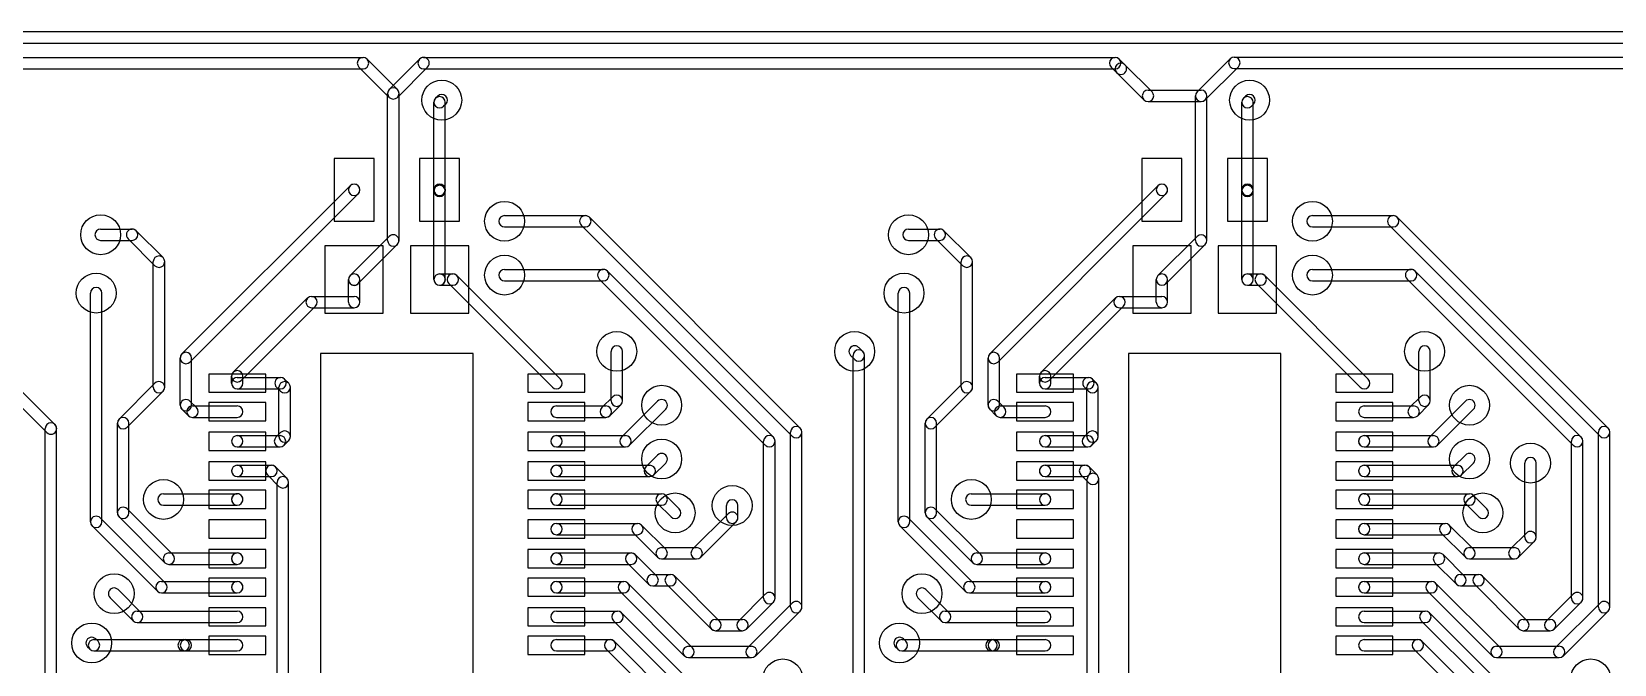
# Model space of a CAD drawing. Extents: x 67 to 209, y -168 to -95.
# Drawn here: x 131.86 to 167.13, y -109.08 to -94.97 of the extents above; entities that cross this region are included whole.
import ezdxf

# ---------------------------------------------------------------- set-up
doc = ezdxf.new("R2010")
doc.units = 0
doc.header["$MEASUREMENT"] = 0
doc.layers.add('BLACK', color=250, linetype='CONTINUOUS')

msp = doc.modelspace()

# ---------------------------------------------------------------- linework, layer by layer
at = {"layer": 'BLACK'}
for p, q in [((95.1, -94.973), (195.4, -94.973)), ((95.1, -95.227), (195.4, -95.227)), ((121.881, -95.5471), (139.246, -95.5471)), ((140.596, -95.5471), (156.005, -95.5471)), ((158.66, -95.5394), (174.578, -95.5394)), ((121.881, -95.8011), (139.246, -95.8011)), ((139.156, -95.764), (139.831, -96.4391)), ((139.336, -95.5843), (140.011, -96.2594)), ((139.831, -96.2594), (140.506, -95.5843)), ((140.011, -96.4391), (140.686, -95.764)), ((140.596, -95.8011), (156.005, -95.8011)), ((155.916, -95.7645), (156.044, -95.8914)), ((156.043, -95.891), (156.647, -96.495)), ((156.094, -95.5839), (156.222, -95.7108)), ((156.223, -95.7114), (156.827, -96.3154)), ((158.57, -95.5765), (157.831, -96.3154)), ((158.75, -95.7562), (158.011, -96.4951)), ((158.66, -95.7934), (174.578, -95.7934)), ((139.794, -99.6266), (139.794, -96.3493)), ((140.048, -99.6266), (140.048, -96.3493)), ((140.825, -98.5), (140.825, -96.5475)), ((140.91, -96.4098), (140.863, -96.4574)), ((141.089, -96.5901), (141.042, -96.6377)), ((141.079, -98.5), (141.079, -96.5475)), ((156.737, -96.2782), (157.921, -96.2782)), ((156.737, -96.5322), (157.921, -96.5322)), ((157.794, -99.6271), (157.794, -96.4052)), ((158.048, -99.6271), (158.048, -96.4052)), ((158.825, -98.5), (158.825, -96.5475)), ((158.91, -96.4098), (158.863, -96.4574)), ((159.089, -96.5901), (159.042, -96.6377)), ((159.079, -98.5), (159.079, -96.5475)), ((139.492, -97.8015), (138.603, -97.8015)), ((138.603, -97.8015), (138.603, -99.1985)), ((139.492, -99.1985), (139.492, -97.8015)), ((141.397, -97.8015), (140.508, -97.8015)), ((140.508, -97.8015), (140.508, -99.1985)), ((141.397, -99.1985), (141.397, -97.8015)), ((157.492, -97.8015), (156.603, -97.8015)), ((156.603, -97.8015), (156.603, -99.1985)), ((157.492, -99.1985), (157.492, -97.8015)), ((159.397, -97.8015), (158.508, -97.8015)), ((158.508, -97.8015), (158.508, -99.1985)), ((159.397, -99.1985), (159.397, -97.8015)), ((135.21, -102.158), (138.958, -98.4107)), ((135.39, -102.338), (139.137, -98.5903)), ((138.921, -98.5005), (138.921, -98.5)), ((138.958, -98.4107), (138.958, -98.4102)), ((139.137, -98.5903), (139.138, -98.5898)), ((139.175, -98.5005), (139.175, -98.5)), ((140.825, -98.5116), (140.825, -98.5)), ((140.825, -98.5116), (140.825, -98.5)), ((140.825, -98.5232), (140.825, -98.5116)), ((140.825, -98.5232), (140.825, -98.5116)), ((140.825, -98.5237), (140.825, -98.5232)), ((140.825, -98.5237), (140.825, -98.5232)), ((140.825, -100.5), (140.825, -98.5237)), ((140.826, -98.5111), (140.826, -98.5)), ((140.862, -98.4218), (140.863, -98.4213)), ((141.042, -98.6014), (141.042, -98.6009)), ((141.079, -98.5116), (141.079, -98.5)), ((141.079, -98.5116), (141.079, -98.5)), ((141.079, -98.5232), (141.079, -98.5116)), ((141.079, -98.5232), (141.079, -98.5116)), ((141.079, -98.5237), (141.079, -98.5232)), ((141.079, -98.5237), (141.079, -98.5232)), ((141.079, -100.5), (141.079, -98.5237)), ((141.08, -98.5111), (141.08, -98.5)), ((153.21, -102.158), (156.958, -98.4107)), ((153.39, -102.338), (157.137, -98.5903)), ((156.921, -98.5005), (156.921, -98.5)), ((156.958, -98.4107), (156.958, -98.4102)), ((157.137, -98.5903), (157.138, -98.5898)), ((157.175, -98.5005), (157.175, -98.5)), ((158.825, -98.5116), (158.825, -98.5)), ((158.825, -98.5116), (158.825, -98.5)), ((158.825, -98.5232), (158.825, -98.5116)), ((158.825, -98.5232), (158.825, -98.5116)), ((158.825, -98.5237), (158.825, -98.5232)), ((158.825, -98.5237), (158.825, -98.5232)), ((158.825, -100.5), (158.825, -98.5237)), ((158.826, -98.5111), (158.826, -98.5)), ((158.862, -98.4218), (158.863, -98.4213)), ((159.042, -98.6014), (159.042, -98.6009)), ((159.079, -98.5116), (159.079, -98.5)), ((159.079, -98.5116), (159.079, -98.5)), ((159.079, -98.5232), (159.079, -98.5116)), ((159.079, -98.5232), (159.079, -98.5116)), ((159.079, -98.5237), (159.079, -98.5232)), ((159.079, -98.5237), (159.079, -98.5232)), ((159.079, -100.5), (159.079, -98.5237)), ((159.08, -98.5111), (159.08, -98.5)), ((142.4, -99.073), (144.2, -99.073)), ((160.4, -99.073), (162.2, -99.073)), ((133.4, -99.373), (134.1, -99.373)), ((134.79, -100.01), (134.19, -99.4102)), ((138.603, -99.1985), (139.492, -99.1985)), ((140.508, -99.1985), (141.397, -99.1985)), ((142.4, -99.327), (144.2, -99.327)), ((148.81, -103.99), (144.11, -99.2898)), ((148.99, -103.81), (144.29, -99.1102)), ((151.4, -99.373), (152.1, -99.373)), ((152.79, -100.01), (152.19, -99.4102)), ((156.603, -99.1985), (157.492, -99.1985)), ((158.508, -99.1985), (159.397, -99.1985)), ((160.4, -99.327), (162.2, -99.327)), ((166.81, -103.99), (162.11, -99.2898)), ((166.99, -103.81), (162.29, -99.1102)), ((133.4, -99.627), (134.1, -99.627)), ((134.61, -100.19), (134.01, -99.5898)), ((139.698, -99.7507), (138.397, -99.7507)), ((138.397, -99.7507), (138.397, -101.249)), ((139.83, -99.5363), (138.959, -100.411)), ((140.01, -99.7156), (139.139, -100.59)), ((139.698, -101.249), (139.698, -99.7507)), ((141.603, -99.7507), (140.302, -99.7507)), ((140.302, -99.7507), (140.302, -101.249)), ((141.603, -101.249), (141.603, -99.7507)), ((151.4, -99.627), (152.1, -99.627)), ((152.61, -100.19), (152.01, -99.5898)), ((157.698, -99.7507), (156.397, -99.7507)), ((156.397, -99.7507), (156.397, -101.249)), ((157.831, -99.5373), (156.958, -100.41)), ((158.011, -99.7169), (157.138, -100.59)), ((157.698, -101.249), (157.698, -99.7507)), ((159.603, -99.7507), (158.302, -99.7507)), ((158.302, -99.7507), (158.302, -101.249)), ((159.603, -101.249), (159.603, -99.7507)), ((134.573, -102.9), (134.573, -100.1)), ((134.827, -102.9), (134.827, -100.1)), ((152.573, -102.9), (152.573, -100.1)), ((152.827, -102.9), (152.827, -100.1)), ((138.921, -101), (138.921, -100.5)), ((139.048, -100.373), (139.048, -100.373)), ((139.175, -101), (139.175, -100.5)), ((140.952, -100.373), (140.953, -100.373)), ((140.953, -100.373), (141.247, -100.373)), ((141.337, -100.41), (143.646, -102.719)), ((142.4, -100.273), (144.6, -100.273)), ((148.21, -104.19), (144.51, -100.49)), ((148.39, -104.01), (144.69, -100.31)), ((156.921, -101), (156.921, -100.5)), ((157.048, -100.373), (157.048, -100.373)), ((157.175, -101), (157.175, -100.5)), ((158.952, -100.373), (158.953, -100.373)), ((158.953, -100.373), (159.247, -100.373)), ((159.337, -100.41), (161.646, -102.719)), ((160.4, -100.273), (162.6, -100.273)), ((166.21, -104.19), (162.51, -100.49)), ((166.39, -104.01), (162.69, -100.31)), ((133.173, -105.9), (133.173, -100.8)), ((133.427, -105.9), (133.427, -100.8)), ((139.048, -100.627), (139.048, -100.627)), ((140.952, -100.627), (140.953, -100.627)), ((140.953, -100.627), (141.247, -100.627)), ((141.157, -100.59), (143.466, -102.899)), ((142.4, -100.527), (144.6, -100.527)), ((151.173, -105.9), (151.173, -100.8)), ((151.427, -105.9), (151.427, -100.8)), ((157.048, -100.627), (157.048, -100.627)), ((158.952, -100.627), (158.953, -100.627)), ((158.953, -100.627), (159.247, -100.627)), ((159.157, -100.59), (161.466, -102.899)), ((160.4, -100.527), (162.6, -100.527)), ((138.01, -100.91), (136.354, -102.566)), ((138.19, -101.09), (136.534, -102.746)), ((138.1, -100.873), (139.048, -100.873)), ((138.1, -101.127), (139.048, -101.127)), ((156.01, -100.91), (154.354, -102.566)), ((156.19, -101.09), (154.534, -102.746)), ((156.1, -100.873), (157.048, -100.873)), ((156.1, -101.127), (157.048, -101.127)), ((138.397, -101.249), (139.698, -101.249)), ((140.302, -101.249), (141.603, -101.249)), ((156.397, -101.249), (157.698, -101.249)), ((158.302, -101.249), (159.603, -101.249)), ((135.173, -103.3), (135.173, -102.248)), ((135.427, -103.3), (135.427, -102.248)), ((141.7, -102.15), (138.3, -102.15)), ((138.3, -102.15), (138.3, -111.85)), ((141.7, -111.85), (141.7, -102.15)), ((144.773, -103.2), (144.773, -102.1)), ((145.027, -103.2), (145.027, -102.1)), ((150.202, -102.282), (150.11, -102.19)), ((150.165, -114.527), (150.165, -102.192)), ((150.382, -102.102), (150.29, -102.01)), ((150.419, -114.527), (150.419, -102.192)), ((153.173, -103.3), (153.173, -102.248)), ((153.427, -103.3), (153.427, -102.248)), ((159.7, -102.15), (156.3, -102.15)), ((156.3, -102.15), (156.3, -111.85)), ((159.7, -111.85), (159.7, -102.15)), ((162.773, -103.2), (162.773, -102.1)), ((163.027, -103.2), (163.027, -102.1)), ((131.192, -102.543), (132.382, -103.729)), ((137.079, -102.606), (135.809, -102.606)), ((135.809, -102.606), (135.809, -103.012)), ((137.079, -103.012), (137.079, -102.606)), ((144.191, -102.606), (142.921, -102.606)), ((142.921, -102.606), (142.921, -103.012)), ((144.191, -103.012), (144.191, -102.606)), ((155.079, -102.606), (153.809, -102.606)), ((153.809, -102.606), (153.809, -103.012)), ((155.079, -103.012), (155.079, -102.606)), ((162.191, -102.606), (160.921, -102.606)), ((160.921, -102.606), (160.921, -103.012)), ((162.191, -103.012), (162.191, -102.606)), ((131.013, -102.723), (132.203, -103.909)), ((133.81, -103.61), (134.61, -102.81)), ((136.317, -102.809), (136.317, -102.656)), ((136.444, -102.682), (137.409, -102.682)), ((136.444, -102.936), (137.409, -102.936)), ((136.571, -102.809), (136.571, -102.656)), ((137.41, -102.99), (137.319, -102.899)), ((137.373, -104), (137.373, -102.9)), ((137.59, -102.81), (137.499, -102.719)), ((137.627, -104), (137.627, -102.9)), ((151.81, -103.61), (152.61, -102.81)), ((154.317, -102.809), (154.317, -102.656)), ((154.444, -102.682), (155.409, -102.682)), ((154.444, -102.936), (155.409, -102.936)), ((154.571, -102.809), (154.571, -102.656)), ((155.41, -102.99), (155.319, -102.899)), ((155.373, -104), (155.373, -102.9)), ((155.59, -102.81), (155.499, -102.719)), ((155.627, -104), (155.627, -102.9)), ((133.99, -103.79), (134.79, -102.99)), ((135.534, -103.354), (135.39, -103.21)), ((135.444, -103.317), (136.444, -103.317)), ((135.809, -103.012), (137.079, -103.012)), ((137.079, -103.241), (135.809, -103.241)), ((135.809, -103.241), (135.809, -103.647)), ((137.079, -103.647), (137.079, -103.241)), ((142.921, -103.012), (144.191, -103.012)), ((144.191, -103.241), (142.921, -103.241)), ((142.921, -103.241), (142.921, -103.647)), ((143.556, -103.317), (144.656, -103.317)), ((144.191, -103.647), (144.191, -103.241)), ((144.81, -103.11), (144.566, -103.354)), ((144.99, -103.29), (144.746, -103.534)), ((145.006, -104.014), (145.81, -103.21)), ((151.99, -103.79), (152.79, -102.99)), ((153.534, -103.354), (153.39, -103.21)), ((153.444, -103.317), (154.444, -103.317)), ((153.809, -103.012), (155.079, -103.012)), ((155.079, -103.241), (153.809, -103.241)), ((153.809, -103.241), (153.809, -103.647)), ((155.079, -103.647), (155.079, -103.241)), ((160.921, -103.012), (162.191, -103.012)), ((162.191, -103.241), (160.921, -103.241)), ((160.921, -103.241), (160.921, -103.647)), ((161.556, -103.317), (162.656, -103.317)), ((162.191, -103.647), (162.191, -103.241)), ((162.81, -103.11), (162.566, -103.354)), ((162.99, -103.29), (162.746, -103.534)), ((163.006, -104.014), (163.81, -103.21)), ((135.354, -103.534), (135.21, -103.39)), ((135.444, -103.571), (136.444, -103.571)), ((135.809, -103.647), (137.079, -103.647)), ((142.921, -103.647), (144.191, -103.647)), ((143.556, -103.571), (144.656, -103.571)), ((145.186, -104.194), (145.99, -103.39)), ((153.354, -103.534), (153.21, -103.39)), ((153.444, -103.571), (154.444, -103.571)), ((153.809, -103.647), (155.079, -103.647)), ((160.921, -103.647), (162.191, -103.647)), ((161.556, -103.571), (162.656, -103.571)), ((163.186, -104.194), (163.99, -103.39)), ((132.165, -115.571), (132.165, -103.82)), ((132.419, -115.571), (132.419, -103.82)), ((133.773, -105.7), (133.773, -103.7)), ((134.027, -105.7), (134.027, -103.7)), ((137.079, -103.901), (135.809, -103.901)), ((135.809, -103.901), (135.809, -104.308)), ((136.444, -103.977), (137.396, -103.977)), ((137.079, -104.308), (137.079, -103.901)), ((137.306, -104.014), (137.41, -103.91)), ((144.191, -103.901), (142.921, -103.901)), ((142.921, -103.901), (142.921, -104.308)), ((143.467, -104.014), (143.466, -104.015)), ((143.556, -103.977), (143.556, -103.977)), ((143.556, -103.977), (145.096, -103.977)), ((144.191, -104.308), (144.191, -103.901)), ((148.773, -107.8), (148.773, -103.9)), ((149.027, -107.8), (149.027, -103.9)), ((151.773, -105.7), (151.773, -103.7)), ((152.027, -105.7), (152.027, -103.7)), ((155.079, -103.901), (153.809, -103.901)), ((153.809, -103.901), (153.809, -104.308)), ((154.444, -103.977), (155.396, -103.977)), ((155.079, -104.308), (155.079, -103.901)), ((155.306, -104.014), (155.41, -103.91)), ((162.191, -103.901), (160.921, -103.901)), ((160.921, -103.901), (160.921, -104.308)), ((161.467, -104.014), (161.466, -104.015)), ((161.556, -103.977), (161.556, -103.977)), ((161.556, -103.977), (163.096, -103.977)), ((162.191, -104.308), (162.191, -103.901)), ((166.773, -107.8), (166.773, -103.9)), ((167.027, -107.8), (167.027, -103.9)), ((135.809, -104.308), (137.079, -104.308)), ((136.317, -104.104), (136.317, -104.104)), ((136.444, -104.231), (137.396, -104.231)), ((136.571, -104.104), (136.571, -104.104)), ((137.486, -104.194), (137.59, -104.09)), ((142.921, -104.308), (144.191, -104.308)), ((143.556, -104.231), (143.556, -104.231)), ((143.556, -104.231), (145.096, -104.231)), ((143.646, -104.194), (143.646, -104.194)), ((148.173, -107.6), (148.173, -104.1)), ((148.427, -107.6), (148.427, -104.1)), ((153.809, -104.308), (155.079, -104.308)), ((154.317, -104.104), (154.317, -104.104)), ((154.444, -104.231), (155.396, -104.231)), ((154.571, -104.104), (154.571, -104.104)), ((155.486, -104.194), (155.59, -104.09)), ((160.921, -104.308), (162.191, -104.308)), ((161.556, -104.231), (161.556, -104.231)), ((161.556, -104.231), (163.096, -104.231)), ((161.646, -104.194), (161.646, -104.194)), ((166.173, -107.6), (166.173, -104.1)), ((166.427, -107.6), (166.427, -104.1)), ((137.079, -104.562), (135.809, -104.562)), ((135.809, -104.562), (135.809, -104.968)), ((136.444, -104.638), (136.444, -104.638)), ((136.444, -104.638), (137.206, -104.638)), ((136.534, -104.675), (136.534, -104.675)), ((137.079, -104.968), (137.079, -104.562)), ((137.296, -104.675), (137.55, -104.929)), ((144.191, -104.562), (142.921, -104.562)), ((142.921, -104.562), (142.921, -104.968)), ((143.556, -104.638), (143.556, -104.638)), ((143.556, -104.638), (145.635, -104.638)), ((143.646, -104.675), (143.646, -104.675)), ((144.191, -104.968), (144.191, -104.562)), ((145.545, -104.675), (145.81, -104.41)), ((145.725, -104.855), (145.99, -104.59)), ((155.079, -104.562), (153.809, -104.562)), ((153.809, -104.562), (153.809, -104.968)), ((154.444, -104.638), (154.444, -104.638)), ((154.444, -104.638), (155.333, -104.638)), ((154.534, -104.675), (154.534, -104.675)), ((155.079, -104.968), (155.079, -104.562)), ((155.423, -104.675), (155.601, -104.853)), ((162.191, -104.562), (160.921, -104.562)), ((160.921, -104.562), (160.921, -104.968)), ((161.556, -104.638), (161.556, -104.638)), ((161.556, -104.638), (163.635, -104.638)), ((161.646, -104.675), (161.646, -104.675)), ((162.191, -104.968), (162.191, -104.562)), ((163.545, -104.675), (163.81, -104.41)), ((163.725, -104.855), (163.99, -104.59)), ((165.132, -106.241), (165.132, -104.59)), ((165.386, -106.241), (165.386, -104.59)), ((135.809, -104.968), (137.079, -104.968)), ((136.354, -104.855), (136.354, -104.855)), ((136.444, -104.892), (136.444, -104.892)), ((136.444, -104.892), (137.206, -104.892)), ((137.116, -104.855), (137.37, -105.109)), ((137.333, -123.04), (137.333, -105.019)), ((137.587, -123.04), (137.587, -105.019)), ((142.921, -104.968), (144.191, -104.968)), ((143.466, -104.855), (143.466, -104.855)), ((143.556, -104.892), (143.556, -104.892)), ((143.556, -104.892), (145.635, -104.892)), ((153.809, -104.968), (155.079, -104.968)), ((154.354, -104.855), (154.354, -104.855)), ((154.444, -104.892), (154.444, -104.892)), ((154.444, -104.892), (155.333, -104.892)), ((155.243, -104.855), (155.421, -105.033)), ((155.384, -124.613), (155.384, -104.943)), ((155.638, -124.613), (155.638, -104.943)), ((160.921, -104.968), (162.191, -104.968)), ((161.466, -104.855), (161.466, -104.855)), ((161.556, -104.892), (161.556, -104.892)), ((161.556, -104.892), (163.635, -104.892)), ((134.8, -105.273), (136.444, -105.273)), ((137.079, -105.197), (135.809, -105.197)), ((135.809, -105.197), (135.809, -105.603)), ((136.354, -105.31), (136.354, -105.31)), ((136.444, -105.273), (136.444, -105.273)), ((137.079, -105.603), (137.079, -105.197)), ((144.191, -105.197), (142.921, -105.197)), ((142.921, -105.197), (142.921, -105.603)), ((143.556, -105.273), (143.556, -105.273)), ((143.556, -105.273), (145.9, -105.273)), ((143.646, -105.31), (143.646, -105.31)), ((144.191, -105.603), (144.191, -105.197)), ((145.99, -105.31), (146.29, -105.61)), ((152.8, -105.273), (154.444, -105.273)), ((155.079, -105.197), (153.809, -105.197)), ((153.809, -105.197), (153.809, -105.603)), ((154.354, -105.31), (154.354, -105.31)), ((154.444, -105.273), (154.444, -105.273)), ((155.079, -105.603), (155.079, -105.197)), ((162.191, -105.197), (160.921, -105.197)), ((160.921, -105.197), (160.921, -105.603)), ((161.556, -105.273), (161.556, -105.273)), ((161.556, -105.273), (163.9, -105.273)), ((161.646, -105.31), (161.646, -105.31)), ((162.191, -105.603), (162.191, -105.197)), ((163.99, -105.31), (164.29, -105.61)), ((134.831, -106.811), (133.81, -105.79)), ((135.011, -106.631), (133.99, -105.61)), ((134.8, -105.527), (136.444, -105.527)), ((135.809, -105.603), (137.079, -105.603)), ((136.444, -105.527), (136.444, -105.527)), ((136.534, -105.49), (136.534, -105.49)), ((142.921, -105.603), (144.191, -105.603)), ((143.466, -105.49), (143.466, -105.49)), ((143.556, -105.527), (143.556, -105.527)), ((143.556, -105.527), (145.9, -105.527)), ((145.81, -105.49), (146.11, -105.79)), ((146.59, -106.51), (147.382, -105.718)), ((147.345, -105.808), (147.345, -105.536)), ((147.599, -105.808), (147.599, -105.536)), ((152.831, -106.811), (151.81, -105.79)), ((153.011, -106.631), (151.99, -105.61)), ((152.8, -105.527), (154.444, -105.527)), ((153.809, -105.603), (155.079, -105.603)), ((154.444, -105.527), (154.444, -105.527)), ((154.534, -105.49), (154.534, -105.49)), ((160.921, -105.603), (162.191, -105.603)), ((161.466, -105.49), (161.466, -105.49)), ((161.556, -105.527), (161.556, -105.527)), ((161.556, -105.527), (163.9, -105.527)), ((163.81, -105.49), (164.11, -105.79)), ((134.666, -107.446), (133.21, -105.99)), ((134.846, -107.266), (133.39, -105.81)), ((137.079, -105.857), (135.809, -105.857)), ((135.809, -105.857), (135.809, -106.263)), ((137.079, -106.263), (137.079, -105.857)), ((144.191, -105.857), (142.921, -105.857)), ((142.921, -105.857), (142.921, -106.263)), ((143.466, -105.97), (143.466, -105.97)), ((143.556, -105.933), (143.556, -105.933)), ((143.556, -105.933), (145.36, -105.933)), ((144.191, -106.263), (144.191, -105.857)), ((145.45, -105.97), (145.99, -106.51)), ((146.77, -106.69), (147.562, -105.898)), ((152.666, -107.446), (151.21, -105.99)), ((152.846, -107.266), (151.39, -105.81)), ((155.079, -105.857), (153.809, -105.857)), ((153.809, -105.857), (153.809, -106.263)), ((155.079, -106.263), (155.079, -105.857)), ((162.191, -105.857), (160.921, -105.857)), ((160.921, -105.857), (160.921, -106.263)), ((161.466, -105.97), (161.466, -105.97)), ((161.556, -105.933), (161.556, -105.933)), ((161.556, -105.933), (163.36, -105.933)), ((162.191, -106.263), (162.191, -105.857)), ((163.45, -105.97), (163.99, -106.51)), ((135.809, -106.263), (137.079, -106.263)), ((142.921, -106.263), (144.191, -106.263)), ((143.556, -106.187), (143.556, -106.187)), ((143.556, -106.187), (145.36, -106.187)), ((143.646, -106.15), (143.646, -106.15)), ((145.27, -106.15), (145.81, -106.69)), ((145.9, -106.473), (146.68, -106.473)), ((153.809, -106.263), (155.079, -106.263)), ((160.921, -106.263), (162.191, -106.263)), ((161.556, -106.187), (161.556, -106.187)), ((161.556, -106.187), (163.36, -106.187)), ((161.646, -106.15), (161.646, -106.15)), ((163.27, -106.15), (163.81, -106.69)), ((163.9, -106.473), (164.9, -106.473)), ((164.81, -106.51), (165.169, -106.151)), ((164.99, -106.69), (165.349, -106.331)), ((134.921, -106.594), (136.444, -106.594)), ((134.921, -106.848), (136.444, -106.848)), ((137.079, -106.517), (135.809, -106.517)), ((135.809, -106.517), (135.809, -106.924)), ((136.354, -106.631), (136.354, -106.631)), ((136.444, -106.594), (136.444, -106.594)), ((136.444, -106.848), (136.444, -106.848)), ((136.533, -106.811), (136.534, -106.81)), ((137.079, -106.924), (137.079, -106.517)), ((144.191, -106.517), (142.921, -106.517)), ((142.921, -106.517), (142.921, -106.924)), ((143.467, -106.811), (143.466, -106.81)), ((143.556, -106.594), (143.556, -106.594)), ((143.556, -106.594), (145.221, -106.594)), ((143.556, -106.848), (143.556, -106.848)), ((143.556, -106.848), (145.221, -106.848)), ((143.646, -106.631), (143.646, -106.631)), ((144.191, -106.924), (144.191, -106.517)), ((145.131, -106.811), (145.61, -107.29)), ((145.311, -106.631), (145.79, -107.11)), ((145.9, -106.727), (146.68, -106.727)), ((152.921, -106.594), (154.444, -106.594)), ((152.921, -106.848), (154.444, -106.848)), ((155.079, -106.517), (153.809, -106.517)), ((153.809, -106.517), (153.809, -106.924)), ((154.354, -106.631), (154.354, -106.631)), ((154.444, -106.594), (154.444, -106.594)), ((154.444, -106.848), (154.444, -106.848)), ((154.533, -106.811), (154.534, -106.81)), ((155.079, -106.924), (155.079, -106.517)), ((162.191, -106.517), (160.921, -106.517)), ((160.921, -106.517), (160.921, -106.924)), ((161.467, -106.811), (161.466, -106.81)), ((161.556, -106.594), (161.556, -106.594)), ((161.556, -106.594), (163.221, -106.594)), ((161.556, -106.848), (161.556, -106.848)), ((161.556, -106.848), (163.221, -106.848)), ((161.646, -106.631), (161.646, -106.631)), ((162.191, -106.924), (162.191, -106.517)), ((163.131, -106.811), (163.61, -107.29)), ((163.311, -106.631), (163.79, -107.11)), ((163.9, -106.727), (164.9, -106.727)), ((135.809, -106.924), (137.079, -106.924)), ((137.079, -107.152), (135.809, -107.152)), ((135.809, -107.152), (135.809, -107.559)), ((137.079, -107.559), (137.079, -107.152)), ((142.921, -106.924), (144.191, -106.924)), ((144.191, -107.152), (142.921, -107.152)), ((142.921, -107.152), (142.921, -107.559)), ((144.191, -107.559), (144.191, -107.152)), ((145.7, -107.073), (146.1, -107.073)), ((146.19, -107.11), (147.19, -108.11)), ((153.809, -106.924), (155.079, -106.924)), ((155.079, -107.152), (153.809, -107.152)), ((153.809, -107.152), (153.809, -107.559)), ((155.079, -107.559), (155.079, -107.152)), ((160.921, -106.924), (162.191, -106.924)), ((162.191, -107.152), (160.921, -107.152)), ((160.921, -107.152), (160.921, -107.559)), ((162.191, -107.559), (162.191, -107.152)), ((163.7, -107.073), (164.1, -107.073)), ((164.19, -107.11), (165.19, -108.11)), ((134.306, -107.926), (133.79, -107.41)), ((134.756, -107.229), (136.444, -107.229)), ((134.756, -107.483), (136.444, -107.483)), ((135.809, -107.559), (137.079, -107.559)), ((136.354, -107.266), (136.354, -107.266)), ((136.444, -107.229), (136.444, -107.229)), ((136.444, -107.483), (136.444, -107.483)), ((136.533, -107.446), (136.534, -107.445)), ((142.921, -107.559), (144.191, -107.559)), ((143.467, -107.446), (143.466, -107.445)), ((143.556, -107.229), (143.556, -107.229)), ((143.556, -107.229), (145.056, -107.229)), ((143.556, -107.483), (143.556, -107.483)), ((143.556, -107.483), (145.056, -107.483)), ((143.646, -107.266), (143.646, -107.266)), ((144.966, -107.446), (146.41, -108.89)), ((145.146, -107.266), (146.59, -108.71)), ((145.7, -107.327), (146.1, -107.327)), ((146.01, -107.29), (147.01, -108.29)), ((147.61, -108.11), (148.21, -107.51)), ((152.306, -107.926), (151.79, -107.41)), ((152.756, -107.229), (154.444, -107.229)), ((152.756, -107.483), (154.444, -107.483)), ((153.809, -107.559), (155.079, -107.559)), ((154.354, -107.266), (154.354, -107.266)), ((154.444, -107.229), (154.444, -107.229)), ((154.444, -107.483), (154.444, -107.483)), ((154.533, -107.446), (154.534, -107.445)), ((160.921, -107.559), (162.191, -107.559)), ((161.467, -107.446), (161.466, -107.445)), ((161.556, -107.229), (161.556, -107.229)), ((161.556, -107.229), (163.056, -107.229)), ((161.556, -107.483), (161.556, -107.483)), ((161.556, -107.483), (163.056, -107.483)), ((161.646, -107.266), (161.646, -107.266)), ((162.966, -107.446), (164.41, -108.89)), ((163.146, -107.266), (164.59, -108.71)), ((163.7, -107.327), (164.1, -107.327)), ((164.01, -107.29), (165.01, -108.29)), ((165.61, -108.11), (166.21, -107.51)), ((134.126, -108.106), (133.61, -107.59)), ((134.216, -107.889), (136.444, -107.889)), ((137.079, -107.813), (135.809, -107.813)), ((135.809, -107.813), (135.809, -108.219)), ((137.079, -108.219), (137.079, -107.813)), ((144.191, -107.813), (142.921, -107.813)), ((142.921, -107.813), (142.921, -108.219)), ((143.556, -107.889), (144.916, -107.889)), ((144.191, -108.219), (144.191, -107.813)), ((147.79, -108.29), (148.39, -107.69)), ((147.81, -108.71), (148.81, -107.71)), ((147.99, -108.89), (148.99, -107.89)), ((152.126, -108.106), (151.61, -107.59)), ((152.216, -107.889), (154.444, -107.889)), ((155.079, -107.813), (153.809, -107.813)), ((153.809, -107.813), (153.809, -108.219)), ((155.079, -108.219), (155.079, -107.813)), ((162.191, -107.813), (160.921, -107.813)), ((160.921, -107.813), (160.921, -108.219)), ((161.556, -107.889), (162.916, -107.889)), ((162.191, -108.219), (162.191, -107.813)), ((165.79, -108.29), (166.39, -107.69)), ((165.81, -108.71), (166.81, -107.71)), ((165.99, -108.89), (166.99, -107.89)), ((134.216, -108.143), (136.444, -108.143)), ((135.809, -108.219), (137.079, -108.219)), ((142.921, -108.219), (144.191, -108.219)), ((143.556, -108.143), (144.916, -108.143)), ((144.826, -108.106), (146.21, -109.49)), ((145.006, -107.926), (146.39, -109.31)), ((147.1, -108.073), (147.7, -108.073)), ((152.216, -108.143), (154.444, -108.143)), ((153.809, -108.219), (155.079, -108.219)), ((160.921, -108.219), (162.191, -108.219)), ((161.556, -108.143), (162.916, -108.143)), ((162.826, -108.106), (164.21, -109.49)), ((163.006, -107.926), (164.39, -109.31)), ((165.1, -108.073), (165.7, -108.073)), ((133.251, -108.524), (135.249, -108.524)), ((133.341, -108.561), (133.29, -108.51)), ((135.249, -108.524), (135.3, -108.524)), ((135.249, -108.524), (135.3, -108.524)), ((135.3, -108.524), (136.444, -108.524)), ((135.3, -108.524), (136.444, -108.524)), ((137.079, -108.448), (135.809, -108.448)), ((135.809, -108.448), (135.809, -108.854)), ((137.079, -108.854), (137.079, -108.448)), ((144.191, -108.448), (142.921, -108.448)), ((142.921, -108.448), (142.921, -108.854)), ((143.556, -108.524), (144.751, -108.524)), ((144.191, -108.854), (144.191, -108.448)), ((144.841, -108.561), (146.19, -109.91)), ((147.1, -108.327), (147.7, -108.327)), ((151.251, -108.524), (153.249, -108.524)), ((151.341, -108.561), (151.29, -108.51)), ((153.249, -108.524), (153.3, -108.524)), ((153.249, -108.524), (153.3, -108.524)), ((153.3, -108.524), (154.444, -108.524)), ((153.3, -108.524), (154.444, -108.524)), ((155.079, -108.448), (153.809, -108.448)), ((153.809, -108.448), (153.809, -108.854)), ((155.079, -108.854), (155.079, -108.448)), ((162.191, -108.448), (160.921, -108.448)), ((160.921, -108.448), (160.921, -108.854)), ((161.556, -108.524), (162.751, -108.524)), ((162.191, -108.854), (162.191, -108.448)), ((162.841, -108.561), (164.19, -109.91)), ((165.1, -108.327), (165.7, -108.327)), ((133.161, -108.741), (133.11, -108.69)), ((133.251, -108.778), (135.249, -108.778)), ((135.249, -108.778), (135.3, -108.778)), ((135.249, -108.778), (135.3, -108.778)), ((135.3, -108.778), (136.444, -108.778)), ((135.3, -108.778), (136.444, -108.778)), ((135.809, -108.854), (137.079, -108.854)), ((142.921, -108.854), (144.191, -108.854)), ((143.556, -108.778), (144.751, -108.778)), ((144.661, -108.741), (146.01, -110.09)), ((146.5, -108.673), (147.9, -108.673)), ((146.5, -108.927), (147.9, -108.927)), ((151.161, -108.741), (151.11, -108.69)), ((151.251, -108.778), (153.249, -108.778)), ((153.249, -108.778), (153.3, -108.778)), ((153.249, -108.778), (153.3, -108.778)), ((153.3, -108.778), (154.444, -108.778)), ((153.3, -108.778), (154.444, -108.778)), ((153.809, -108.854), (155.079, -108.854)), ((160.921, -108.854), (162.191, -108.854)), ((161.556, -108.778), (162.751, -108.778)), ((162.661, -108.741), (164.01, -110.09)), ((164.5, -108.673), (165.9, -108.673)), ((164.5, -108.927), (165.9, -108.927))]:
    msp.add_line(p, q, dxfattribs=at)
for centre in [(141, -96.5), (159, -96.5), (133.4, -99.5), (142.4, -99.2), (151.4, -99.5), (160.4, -99.2), (142.4, -100.4), (160.4, -100.4), (133.3, -100.8), (151.3, -100.8), (144.9, -102.1), (150.2, -102.1), (162.9, -102.1), (145.9, -103.3), (163.9, -103.3), (145.9, -104.5), (163.9, -104.5), (165.259, -104.59), (134.8, -105.4), (147.472, -105.536), (152.8, -105.4), (146.2, -105.7), (164.2, -105.7), (133.7, -107.5), (151.7, -107.5), (133.2, -108.6), (151.2, -108.6), (148.6, -109.4), (166.6, -109.4)]:
    msp.add_circle(centre, 0.4445, dxfattribs=at)
for centre, start, end in [((139.246, -95.6742), 45, 225), ((139.246, -95.6741), 270, 450), ((140.596, -95.6741), 90, 270), ((140.596, -95.6742), 315, 495), ((156.005, -95.6742), 45.3, 225.3), ((156.005, -95.6741), 270, 450), ((158.66, -95.6664), 90, 270), ((158.66, -95.6664), -45, 135), ((156.133, -95.8012), 45, 225), ((156.133, -95.8011), 225.3, 405.3), ((139.921, -96.3493), 360, 540), ((139.921, -96.3492), 135, 315), ((139.921, -96.3492), 225, 405), ((140.952, -96.5475), 360, 540), ((140.952, -96.5475), 134.8, 314.8), ((141, -96.5), -45.2, 134.8), ((156.737, -96.4052), 90, 270), ((156.737, -96.4052), 225, 405), ((157.921, -96.4052), 360, 540), ((157.921, -96.4053), 135, 315), ((157.921, -96.4052), 270, 450), ((158.952, -96.5475), 360, 540), ((158.952, -96.5475), 134.8, 314.8), ((159, -96.5), -45.2, 134.8), ((139.048, -98.5), 360, 540), ((139.048, -98.5), 315, 495), ((139.048, -98.5005), 315, 495), ((140.952, -98.5), 360, 540), ((140.952, -98.5), 360, 540), ((140.952, -98.5116), 360, 540), ((140.952, -98.5116), 360, 540), ((140.953, -98.5), 360, 540), ((140.953, -98.5111), 315, 495), ((157.048, -98.5), 360, 540), ((157.048, -98.5), 315, 495), ((157.048, -98.5005), 315, 495), ((158.952, -98.5), 360, 540), ((158.952, -98.5), 360, 540), ((158.952, -98.5116), 360, 540), ((158.952, -98.5116), 360, 540), ((158.953, -98.5), 360, 540), ((158.953, -98.5111), 315, 495), ((139.048, -98.5005), 135, 315), ((139.048, -98.5005), 180, 360), ((140.952, -98.5232), 360, 540), ((140.952, -98.5232), 360, 540), ((140.952, -98.5237), 360, 540), ((140.952, -98.5116), 135, 315), ((140.952, -98.5), 180, 360), ((140.952, -98.5116), 180, 360), ((140.952, -98.5116), 180, 360), ((140.952, -98.5232), 180, 360), ((140.952, -98.5232), 180, 360), ((140.952, -98.5237), 180, 360), ((140.952, -98.5237), 180, 360), ((140.953, -98.5111), 180, 360), ((157.048, -98.5005), 135, 315), ((157.048, -98.5005), 180, 360), ((158.952, -98.5232), 360, 540), ((158.952, -98.5232), 360, 540), ((158.952, -98.5237), 360, 540), ((158.952, -98.5116), 135, 315), ((158.952, -98.5), 180, 360), ((158.952, -98.5116), 180, 360), ((158.952, -98.5116), 180, 360), ((158.952, -98.5232), 180, 360), ((158.952, -98.5232), 180, 360), ((158.952, -98.5237), 180, 360), ((158.952, -98.5237), 180, 360), ((158.953, -98.5111), 180, 360), ((142.4, -99.2), 90, 270), ((144.2, -99.2), 405, 585), ((144.2, -99.2), 270, 450), ((160.4, -99.2), 90, 270), ((162.2, -99.2), 405, 585), ((162.2, -99.2), 270, 450), ((133.4, -99.5), 90, 270), ((134.1, -99.5), 405, 585), ((134.1, -99.5), 270, 450), ((151.4, -99.5), 90, 270), ((152.1, -99.5), 405, 585), ((152.1, -99.5), 270, 450), ((139.921, -99.6266), 180, 360), ((139.92, -99.6259), -44.9, 135.1), ((157.921, -99.6271), 180, 360), ((157.921, -99.6271), -45, 135), ((134.7, -100.1), 360, 540), ((134.7, -100.1), 225, 405), ((152.7, -100.1), 360, 540), ((152.7, -100.1), 225, 405), ((139.048, -100.5), 90, 270), ((139.048, -100.5), 360, 540), ((139.049, -100.501), 135.1, 315.1), ((139.048, -100.5), 270, 450), ((140.952, -100.5), 90, 270), ((140.952, -100.5), 180, 360), ((140.953, -100.5), 90, 270), ((140.953, -100.5), 270, 450), ((141.247, -100.5), 45, 225), ((141.247, -100.5), 270, 450), ((142.4, -100.4), 90, 270), ((144.6, -100.4), 405, 585), ((144.6, -100.4), 270, 450), ((157.048, -100.5), 90, 270), ((157.048, -100.5), 360, 540), ((157.048, -100.5), 135, 315), ((157.048, -100.5), 270, 450), ((158.952, -100.5), 90, 270), ((158.952, -100.5), 180, 360), ((158.953, -100.5), 90, 270), ((158.953, -100.5), 270, 450), ((159.247, -100.5), 45, 225), ((159.247, -100.5), 270, 450), ((160.4, -100.4), 90, 270), ((162.6, -100.4), 405, 585), ((162.6, -100.4), 270, 450), ((133.3, -100.8), 360, 540), ((151.3, -100.8), 360, 540), ((138.1, -101), 90, 270), ((138.1, -101), -45, 135), ((139.048, -101), 180, 360), ((139.048, -101), 270, 450), ((156.1, -101), 90, 270), ((156.1, -101), -45, 135), ((157.048, -101), 180, 360), ((157.048, -101), 270, 450), ((135.3, -102.248), 360, 540), ((135.3, -102.248), 135, 315), ((144.9, -102.1), 360, 540), ((150.2, -102.1), 405, 585), ((150.292, -102.192), 360, 540), ((150.292, -102.192), 225, 405), ((153.3, -102.248), 360, 540), ((153.3, -102.248), 135, 315), ((162.9, -102.1), 360, 540), ((136.444, -102.656), 360, 540), ((136.444, -102.656), 135, 315), ((154.444, -102.656), 360, 540), ((154.444, -102.656), 135, 315), ((134.7, -102.9), 180, 360), ((134.7, -102.9), 315, 495), ((136.444, -102.809), 90, 270), ((136.444, -102.809), 180, 360), ((137.409, -102.809), 405, 585), ((137.5, -102.9), 360, 540), ((137.409, -102.809), 270, 450), ((137.5, -102.9), 225, 405), ((143.556, -102.809), 225, 405), ((152.7, -102.9), 180, 360), ((152.7, -102.9), 315, 495), ((154.444, -102.809), 90, 270), ((154.444, -102.809), 180, 360), ((155.409, -102.809), 405, 585), ((155.5, -102.9), 360, 540), ((155.409, -102.809), 270, 450), ((155.5, -102.9), 225, 405), ((161.556, -102.809), 225, 405), ((135.3, -103.3), 405, 585), ((135.3, -103.3), 180, 360), ((135.444, -103.444), 90, 270), ((136.444, -103.444), 270, 450), ((143.556, -103.444), 90, 270), ((144.656, -103.444), 270, 450), ((144.9, -103.2), 180, 360), ((144.9, -103.2), -45, 135), ((145.9, -103.3), 315, 495), ((153.3, -103.3), 405, 585), ((153.3, -103.3), 180, 360), ((153.444, -103.444), 90, 270), ((154.444, -103.444), 270, 450), ((161.556, -103.444), 90, 270), ((162.656, -103.444), 270, 450), ((162.9, -103.2), 180, 360), ((162.9, -103.2), -45, 135), ((163.9, -103.3), 315, 495), ((133.9, -103.7), 360, 540), ((133.9, -103.7), 135, 315), ((135.444, -103.444), 225, 405), ((144.656, -103.444), 135, 315), ((151.9, -103.7), 360, 540), ((151.9, -103.7), 135, 315), ((153.444, -103.444), 225, 405), ((162.656, -103.444), 135, 315), ((132.292, -103.82), 360, 540), ((132.293, -103.819), 225.1, 405.1), ((136.444, -104.104), 90, 270), ((136.444, -104.104), 360, 540), ((137.396, -104.104), 135, 315), ((137.5, -104), 180, 360), ((137.396, -104.104), 270, 450), ((137.5, -104), 315, 495), ((143.556, -104.104), 90, 270), ((143.556, -104.104), 90, 270), ((143.556, -104.104), 135, 315), ((143.556, -104.104), -45, 135), ((143.556, -104.104), 270, 450), ((145.096, -104.104), 135, 315), ((145.096, -104.104), 270, 450), ((148.3, -104.1), 360, 540), ((148.3, -104.1), 225, 405), ((148.9, -103.9), 360, 540), ((148.9, -103.9), 225, 405), ((154.444, -104.104), 90, 270), ((154.444, -104.104), 360, 540), ((155.396, -104.104), 135, 315), ((155.5, -104), 180, 360), ((155.396, -104.104), 270, 450), ((155.5, -104), 315, 495), ((161.556, -104.104), 90, 270), ((161.556, -104.104), 90, 270), ((161.556, -104.104), 135, 315), ((161.556, -104.104), -45, 135), ((161.556, -104.104), 270, 450), ((163.096, -104.104), 135, 315), ((163.096, -104.104), 270, 450), ((166.3, -104.1), 360, 540), ((166.3, -104.1), 225, 405), ((166.9, -103.9), 360, 540), ((166.9, -103.9), 225, 405), ((136.444, -104.104), 180, 360), ((145.9, -104.5), 315, 495), ((154.444, -104.104), 180, 360), ((163.9, -104.5), 315, 495), ((136.444, -104.765), 90, 270), ((136.444, -104.765), 90, 270), ((136.444, -104.765), 405, 585), ((136.444, -104.765), 225, 405), ((136.444, -104.765), 270, 450), ((137.206, -104.765), 45, 225), ((137.206, -104.765), 270, 450), ((143.556, -104.765), 90, 270), ((143.556, -104.765), 90, 270), ((143.556, -104.765), 405, 585), ((143.556, -104.765), 225, 405), ((143.556, -104.765), 270, 450), ((145.635, -104.765), 135, 315), ((145.635, -104.765), 270, 450), ((154.444, -104.765), 90, 270), ((154.444, -104.765), 90, 270), ((154.444, -104.765), 405, 585), ((154.444, -104.765), 225, 405), ((154.444, -104.765), 270, 450), ((155.333, -104.765), 45, 225), ((155.333, -104.765), 270, 450), ((161.556, -104.765), 90, 270), ((161.556, -104.765), 90, 270), ((161.556, -104.765), 405, 585), ((161.556, -104.765), 225, 405), ((161.556, -104.765), 270, 450), ((163.635, -104.765), 135, 315), ((163.635, -104.765), 270, 450), ((165.259, -104.59), 360, 540), ((137.46, -105.019), 360, 540), ((137.46, -105.019), 225, 405), ((155.511, -104.943), 360, 540), ((155.511, -104.943), 225, 405), ((134.8, -105.4), 90, 270), ((136.444, -105.4), 90, 270), ((136.444, -105.4), 135, 315), ((136.444, -105.4), 315, 495), ((136.444, -105.4), 270, 450), ((136.444, -105.4), 270, 450), ((143.556, -105.4), 90, 270), ((143.556, -105.4), 90, 270), ((143.556, -105.4), 405, 585), ((143.556, -105.4), 225, 405), ((143.556, -105.4), 270, 450), ((145.9, -105.4), 45, 225), ((145.9, -105.4), 270, 450), ((147.472, -105.536), 360, 540), ((152.8, -105.4), 90, 270), ((154.444, -105.4), 90, 270), ((154.444, -105.4), 135, 315), ((154.444, -105.4), 315, 495), ((154.444, -105.4), 270, 450), ((154.444, -105.4), 270, 450), ((161.556, -105.4), 90, 270), ((161.556, -105.4), 90, 270), ((161.556, -105.4), 405, 585), ((161.556, -105.4), 225, 405), ((161.556, -105.4), 270, 450), ((163.9, -105.4), 45, 225), ((163.9, -105.4), 270, 450), ((133.3, -105.9), 405, 585), ((133.9, -105.7), 405, 585), ((133.9, -105.7), 180, 360), ((146.2, -105.7), 225, 405), ((147.472, -105.808), 315, 495), ((151.3, -105.9), 405, 585), ((151.9, -105.7), 405, 585), ((151.9, -105.7), 180, 360), ((164.2, -105.7), 225, 405), ((133.3, -105.9), 180, 360), ((143.556, -106.06), 90, 270), ((143.556, -106.06), 90, 270), ((143.556, -106.06), 135, 315), ((143.556, -106.06), -45, 135), ((143.556, -106.06), 270, 450), ((145.36, -106.06), 45, 225), ((145.36, -106.06), 270, 450), ((147.472, -105.808), 180, 360), ((151.3, -105.9), 180, 360), ((161.556, -106.06), 90, 270), ((161.556, -106.06), 90, 270), ((161.556, -106.06), 135, 315), ((161.556, -106.06), -45, 135), ((161.556, -106.06), 270, 450), ((163.36, -106.06), 45, 225), ((163.36, -106.06), 270, 450), ((165.259, -106.241), 315, 495), ((145.9, -106.6), 90, 270), ((146.68, -106.6), 270, 450), ((163.9, -106.6), 90, 270), ((164.9, -106.6), 270, 450), ((165.259, -106.241), 180, 360), ((134.921, -106.721), 90, 270), ((134.921, -106.721), 225, 405), ((136.444, -106.721), 90, 270), ((136.444, -106.721), 135, 315), ((136.444, -106.721), 315, 495), ((136.444, -106.721), 270, 450), ((136.444, -106.721), 270, 450), ((143.556, -106.721), 90, 270), ((143.556, -106.721), 90, 270), ((143.556, -106.721), 405, 585), ((143.556, -106.721), 225, 405), ((143.556, -106.721), 270, 450), ((145.221, -106.721), 45, 225), ((145.221, -106.721), 270, 450), ((145.9, -106.6), 225, 405), ((146.68, -106.6), 135, 315), ((152.921, -106.721), 90, 270), ((152.921, -106.721), 225, 405), ((154.444, -106.721), 90, 270), ((154.444, -106.721), 135, 315), ((154.444, -106.721), 315, 495), ((154.444, -106.721), 270, 450), ((154.444, -106.721), 270, 450), ((161.556, -106.721), 90, 270), ((161.556, -106.721), 90, 270), ((161.556, -106.721), 405, 585), ((161.556, -106.721), 225, 405), ((161.556, -106.721), 270, 450), ((163.221, -106.721), 45, 225), ((163.221, -106.721), 270, 450), ((163.9, -106.6), 225, 405), ((164.9, -106.6), 135, 315), ((145.7, -107.2), 90, 270), ((145.7, -107.2), 225, 405), ((146.1, -107.2), 45, 225), ((146.1, -107.2), 270, 450), ((163.7, -107.2), 90, 270), ((163.7, -107.2), 225, 405), ((164.1, -107.2), 45, 225), ((164.1, -107.2), 270, 450), ((133.7, -107.5), 405, 585), ((134.756, -107.356), 90, 270), ((134.756, -107.356), 225, 405), ((136.444, -107.356), 90, 270), ((136.444, -107.356), 135, 315), ((136.444, -107.356), 315, 495), ((136.444, -107.356), 270, 450), ((136.444, -107.356), 270, 450), ((143.556, -107.356), 90, 270), ((143.556, -107.356), 90, 270), ((143.556, -107.356), 405, 585), ((143.556, -107.356), 225, 405), ((143.556, -107.356), 270, 450), ((145.056, -107.356), 45, 225), ((145.056, -107.356), 270, 450), ((148.3, -107.6), 315, 495), ((151.7, -107.5), 405, 585), ((152.756, -107.356), 90, 270), ((152.756, -107.356), 225, 405), ((154.444, -107.356), 90, 270), ((154.444, -107.356), 135, 315), ((154.444, -107.356), 315, 495), ((154.444, -107.356), 270, 450), ((154.444, -107.356), 270, 450), ((161.556, -107.356), 90, 270), ((161.556, -107.356), 90, 270), ((161.556, -107.356), 405, 585), ((161.556, -107.356), 225, 405), ((161.556, -107.356), 270, 450), ((163.056, -107.356), 45, 225), ((163.056, -107.356), 270, 450), ((166.3, -107.6), 315, 495), ((134.216, -108.016), 90, 270), ((136.444, -108.016), 270, 450), ((143.556, -108.016), 90, 270), ((144.916, -108.016), 45, 225), ((144.916, -108.016), 270, 450), ((148.3, -107.6), 180, 360), ((148.9, -107.8), 180, 360), ((148.9, -107.8), 315, 495), ((152.216, -108.016), 90, 270), ((154.444, -108.016), 270, 450), ((161.556, -108.016), 90, 270), ((162.916, -108.016), 45, 225), ((162.916, -108.016), 270, 450), ((166.3, -107.6), 180, 360), ((166.9, -107.8), 180, 360), ((166.9, -107.8), 315, 495), ((134.216, -108.016), 225, 405), ((147.1, -108.2), 90, 270), ((147.1, -108.2), 225, 405), ((147.7, -108.2), 135, 315), ((147.7, -108.2), 270, 450), ((152.216, -108.016), 225, 405), ((165.1, -108.2), 90, 270), ((165.1, -108.2), 225, 405), ((165.7, -108.2), 135, 315), ((165.7, -108.2), 270, 450), ((133.2, -108.6), 405, 585), ((133.251, -108.651), 90, 270), ((133.251, -108.651), 225, 405), ((135.249, -108.651), 90, 270), ((135.249, -108.651), 90, 270), ((135.3, -108.651), 90, 270), ((135.3, -108.651), 90, 270), ((135.249, -108.651), 270, 450), ((135.3, -108.651), 270, 450), ((135.3, -108.651), 270, 450), ((136.444, -108.651), 270, 450), ((136.444, -108.651), 270, 450), ((143.556, -108.651), 90, 270), ((144.751, -108.651), 45, 225), ((144.751, -108.651), 270, 450), ((151.2, -108.6), 405, 585), ((151.251, -108.651), 90, 270), ((151.251, -108.651), 225, 405), ((153.249, -108.651), 90, 270), ((153.249, -108.651), 90, 270), ((153.3, -108.651), 90, 270), ((153.3, -108.651), 90, 270), ((153.249, -108.651), 270, 450), ((153.3, -108.651), 270, 450), ((153.3, -108.651), 270, 450), ((154.444, -108.651), 270, 450), ((154.444, -108.651), 270, 450), ((161.556, -108.651), 90, 270), ((162.751, -108.651), 45, 225), ((162.751, -108.651), 270, 450), ((146.5, -108.8), 90, 270), ((146.5, -108.8), 225, 405), ((147.9, -108.8), 135, 315), ((147.9, -108.8), 270, 450), ((164.5, -108.8), 90, 270), ((164.5, -108.8), 225, 405), ((165.9, -108.8), 135, 315), ((165.9, -108.8), 270, 450)]:
    msp.add_arc(centre, 0.127, start, end, dxfattribs=at)

doc.saveas('drawing.dxf')
